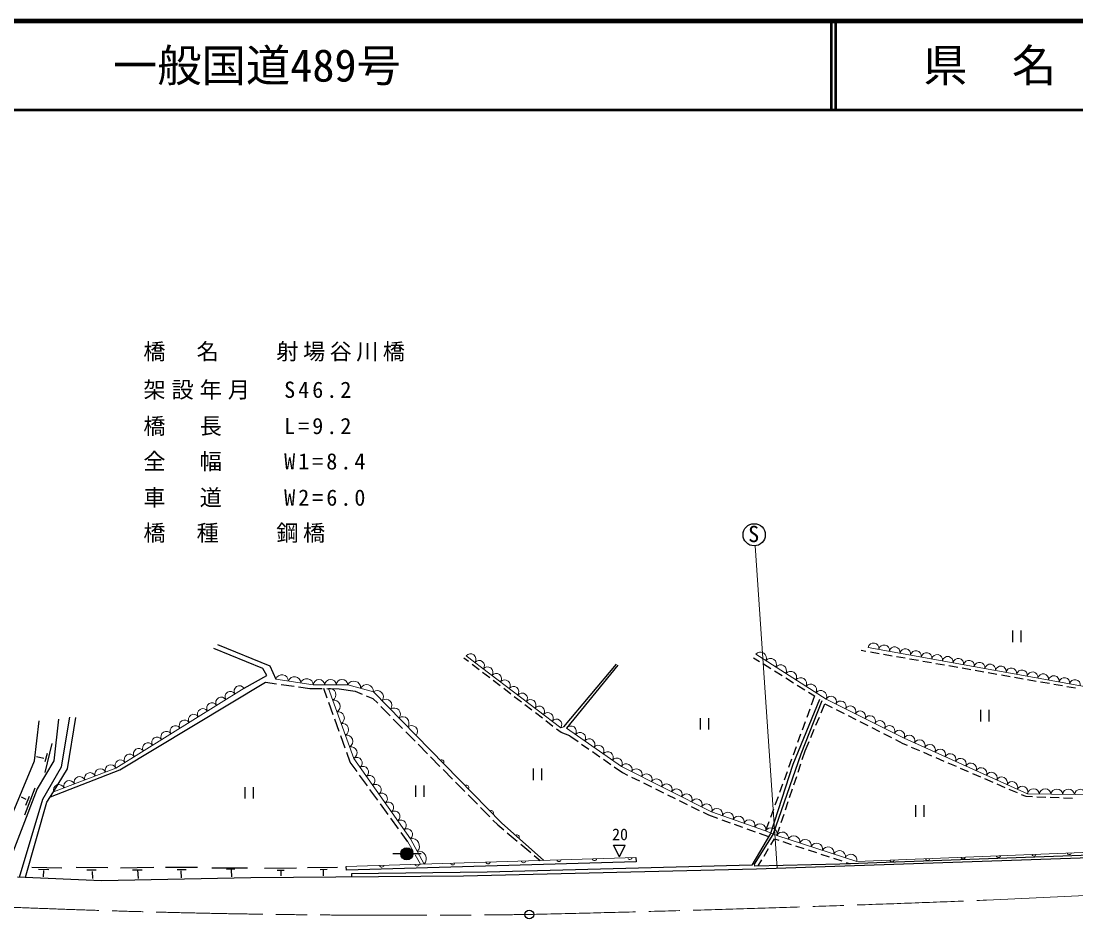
# Model space of a CAD drawing. Units: millimetres, scale not verified. Extents: x 40000 to 680000, y 20000 to 380000.
# Drawn here: x 206379 to 325350, y 278687 to 380000 of the extents above; entities that cross this region are included whole.
import ezdxf
from ezdxf.enums import TextEntityAlignment as Align

# ---------------------------------------------------------------- set-up
doc = ezdxf.new("R2010")
doc.units = ezdxf.units.MM
doc.header["$LTSCALE"] = 1000
doc.linetypes.add('CHAIN', pattern=[18.5, 12, -1.5, 3.5, -1.5])
for name, color, linetype, lineweight in [('M-BGD', 7, 'Continuous', 25), ('M-BMK', 2, 'CHAIN', 13), ('M-BMK-SRVR', 3, 'Continuous', 25), ('M-STR-HTXT', 7, 'Continuous', 13), ('M-TTL', 2, 'Continuous', 140), ('M-TTL-LINE', 7, 'Continuous', 50)]:
    doc.layers.add(name, color=color, linetype=linetype, lineweight=lineweight)
doc.layers.add('M-TTL-TXT', color=7, linetype='Continuous')
doc.styles.add('ＭＳ ゴシック', font='')
doc.styles.get('ＭＳ ゴシック').set_extended_font_data('MS Gothic')

msp = doc.modelspace()

# ---------------------------------------------------------------- hatches: boundary and pattern name
at = {"layer": 'M-BGD'}
msp.add_hatch(color=256, dxfattribs=at).paths.add_polyline_path([(250571, 286031, 0.97359), (249206, 286068, 0.01338), (249205, 286031, 0.41421), (249888, 285348, 0.41421)])

# ---------------------------------------------------------------- linework, layer by layer
at = {"layer": 'M-BGD', "lineweight": 13}
for p, q in [((289183, 320786), (291659, 284408)), ((328241, 304547), (301922, 309331)), ((267244, 300263), (256581, 308370)), ((297174, 303492), (289248, 308546)), ((267244, 300263), (267586, 300344)), ((329132, 292670), (319904, 292785)), ((250589, 286338), (250009, 287375)), ((243061, 284607), (275720, 285614)), ((251413, 284865), (250833, 285902)), ((300632, 285168), (330168, 286362))]:
    msp.add_line(p, q, dxfattribs=at)
at = {"layer": 'M-BGD'}
for p, q in [((318207, 311227), (318207, 309927)), ((319182, 309927), (319182, 311227)), ((228519, 309669), (234440, 307256)), ((233643, 306957), (228120, 309210)), ((288992, 308160), (289677, 307731)), ((301675, 308874), (301114, 308972)), ((303153, 308614), (302168, 308787)), ((304630, 308354), (303645, 308527)), ((306107, 308094), (305122, 308267)), ((234101, 306160), (233643, 306957)), ((234440, 307256), (235118, 305741)), ((256851, 307719), (256331, 308118)), ((258041, 306805), (257248, 307414)), ((267586, 300344), (273539, 307442)), ((273685, 307312), (267879, 300214)), ((290100, 307466), (290948, 306935)), ((307584, 307833), (306600, 308007)), ((309062, 307573), (308077, 307747)), ((310539, 307313), (309554, 307487)), ((312016, 307053), (311031, 307227)), ((313494, 306793), (312509, 306967)), ((231526, 304719), (234101, 306160)), ((259231, 305892), (258438, 306501)), ((291372, 306670), (292219, 306139)), ((292643, 305874), (293491, 305343)), ((314971, 306533), (313986, 306707)), ((316448, 306273), (315463, 306447)), ((317925, 306013), (316941, 306187)), ((319403, 305753), (318418, 305927)), ((217519, 295522), (233942, 305389)), ((233942, 305389), (235203, 305214)), ((235698, 305146), (237184, 304940)), ((237679, 304872), (238940, 304698)), ((238940, 304698), (240346, 304685)), ((240918, 303595), (240528, 304683)), ((240846, 304681), (242253, 304668)), ((242253, 304668), (244067, 304369)), ((260421, 304979), (259628, 305588)), ((261611, 304066), (260818, 304675)), ((293914, 305078), (294762, 304547)), ((320880, 305493), (319895, 305667)), ((322357, 305233), (321372, 305406)), ((323835, 304973), (322850, 305146)), ((325312, 304713), (324327, 304886)), ((244067, 304369), (244832, 304063)), ((245296, 303877), (246061, 303571)), ((246061, 303571), (246605, 303020)), ((262801, 303152), (262008, 303761)), ((296418, 303462), (293441, 296111)), ((295186, 304282), (295871, 303853)), ((295871, 303853), (295495, 302816)), ((241592, 301712), (241087, 303124)), ((246956, 302664), (248009, 301596)), ((263991, 302239), (263198, 302848)), ((294345, 297307), (296724, 303316)), ((295325, 302346), (294984, 301405)), ((296609, 301926), (297045, 302967)), ((297045, 302967), (297868, 302548)), ((298313, 302321), (299204, 301867)), ((314607, 302277), (314607, 300977)), ((315582, 300977), (315582, 302277)), ((207886, 296540), (208425, 301056)), ((210608, 301235), (210070, 296510)), ((210937, 295852), (211894, 301445)), ((211621, 295639), (212568, 301404)), ((242267, 299829), (241761, 301241)), ((248360, 301240), (249414, 300172)), ((265181, 301326), (264387, 301935)), ((266371, 300413), (265577, 301022)), ((282980, 301357), (282980, 300057)), ((283955, 300057), (283955, 301357)), ((296029, 300543), (296415, 301465)), ((299650, 301640), (300541, 301186)), ((249765, 299816), (250818, 298747)), ((267287, 299709), (266767, 300108)), ((294814, 300935), (294473, 299995)), ((295449, 299160), (295835, 300082)), ((300986, 300959), (301877, 300505)), ((302323, 300278), (303214, 299824)), ((242941, 297946), (242435, 299359)), ((268280, 299351), (267287, 299709)), ((268280, 299351), (269193, 298711)), ((294303, 299525), (293963, 298585)), ((294819, 297657), (295255, 298698)), ((303659, 299597), (304550, 299143)), ((304996, 298916), (305818, 298496)), ((209837, 298467), (209039, 295224)), ((243499, 296387), (243110, 297476)), ((251169, 298391), (252222, 297323)), ((269602, 298424), (270421, 297850)), ((270830, 297563), (271649, 296988)), ((293793, 298115), (293452, 297174)), ((294490, 296671), (294819, 297657)), ((305818, 298496), (306323, 298279)), ((306782, 298081), (307701, 297685)), ((308160, 297488), (309078, 297092)), ((203280, 285474), (207886, 296540)), ((208946, 296792), (208122, 296978)), ((210070, 296510), (208185, 293369)), ((209305, 297351), (209053, 296394)), ((244266, 295326), (243499, 296387)), ((252573, 296967), (253626, 295899)), ((272058, 296701), (272877, 296127)), ((291221, 288229), (294345, 297307)), ((293282, 296704), (292941, 295764)), ((309538, 296894), (310456, 296499)), ((310915, 296301), (311834, 295905)), ((208813, 292203), (210937, 295852)), ((209697, 292478), (217519, 295522)), ((210052, 293020), (211621, 295639)), ((253977, 295543), (255030, 294475)), ((264131, 295649), (264131, 294349)), ((265106, 294349), (265106, 295649)), ((273286, 295840), (274198, 295200)), ((274198, 295200), (274784, 294912)), ((293441, 296111), (290886, 288308)), ((292771, 295294), (292431, 294354)), ((294015, 295248), (294332, 296197)), ((312293, 295707), (313211, 295312)), ((313670, 295114), (314589, 294718)), ((245437, 293705), (244558, 294921)), ((255382, 294119), (256435, 293051)), ((275232, 294691), (276129, 294250)), ((276578, 294029), (277475, 293587)), ((292260, 293883), (291920, 292943)), ((293540, 293825), (293857, 294774)), ((315048, 294521), (315966, 294125)), ((316426, 293927), (317344, 293532)), ((208185, 293369), (204385, 283474)), ((207936, 293456), (206753, 290399)), ((209294, 291864), (210052, 293020)), ((231628, 293563), (231628, 292263)), ((232603, 292263), (232603, 293563)), ((246608, 292084), (245730, 293300)), ((250881, 293753), (250881, 292453)), ((251856, 292453), (251856, 293753)), ((256786, 292695), (257839, 291627)), ((277924, 293367), (278821, 292925)), ((279270, 292704), (280167, 292263)), ((293065, 292403), (293382, 293351)), ((317803, 293334), (318722, 292938)), ((319181, 292740), (319686, 292523)), ((206204, 283412), (208813, 292203)), ((206939, 292167), (206408, 292432)), ((207298, 292512), (206873, 291502)), ((206880, 283383), (209294, 291864)), ((247779, 290463), (246901, 291679)), ((280616, 292042), (281513, 291601)), ((291750, 292473), (291409, 291533)), ((292591, 290980), (292907, 291928)), ((307272, 291510), (307272, 290210)), ((308247, 290210), (308247, 291510)), ((319686, 292523), (320453, 292494)), ((320953, 292476), (321952, 292438)), ((322452, 292419), (323451, 292382)), ((323950, 292363), (324950, 292326)), ((258190, 291271), (259243, 290203)), ((281962, 291380), (282859, 290938)), ((283308, 290718), (283893, 290430)), ((283893, 290430), (284939, 290051)), ((291239, 291063), (290898, 290122)), ((292116, 289557), (292432, 290505)), ((248950, 288841), (248072, 290057)), ((259594, 289847), (260138, 289295)), ((260138, 289295), (260811, 288732)), ((285409, 289880), (286350, 289540)), ((286820, 289369), (287760, 289029)), ((290728, 289652), (290353, 288615)), ((250009, 287375), (249243, 288436)), ((261194, 288411), (262345, 287449)), ((288230, 288858), (289170, 288518)), ((290886, 288308), (288794, 284747)), ((289112, 284846), (291221, 288229)), ((289640, 288348), (290687, 287968)), ((291629, 288097), (291958, 289083)), ((262728, 287128), (263879, 286165)), ((273203, 286992), (274509, 286992)), ((273856, 285682), (273203, 286992)), ((273856, 285682), (274509, 286992)), ((290944, 287051), (291349, 287727)), ((291349, 287727), (291825, 287570)), ((292300, 287414), (293250, 287101)), ((293725, 286945), (294675, 286632)), ((248292, 286067), (249206, 286068)), ((250585, 286067), (251499, 286068)), ((264262, 285845), (264935, 285281)), ((275720, 285614), (275747, 285139)), ((289343, 284328), (330629, 285762)), ((290173, 285765), (290687, 286622)), ((295149, 286476), (296099, 286163)), ((296574, 286006), (297524, 285693)), ((297999, 285537), (298949, 285224)), ((330635, 286028), (298731, 284869)), ((207577, 284515), (210968, 284456)), ((212594, 284518), (216170, 284491)), ((217596, 284447), (221336, 284509)), ((222665, 284536), (226263, 284536)), ((227892, 284439), (231933, 284463)), ((233824, 284426), (237448, 284444)), ((238678, 284500), (242081, 284508)), ((243086, 284194), (243061, 284607)), ((275747, 285139), (243086, 284194)), ((288794, 284747), (258949, 283959)), ((289153, 284651), (289112, 284846)), ((298731, 284869), (289153, 284651)), ((289510, 284660), (289916, 285336)), ((299424, 285068), (299900, 284911)), ((205955, 283423), (215440, 283009)), ((208339, 284302), (209509, 284279)), ((208924, 284149), (208882, 283422)), ((213798, 284226), (214861, 284226)), ((214400, 284054), (214436, 283245)), ((215440, 283009), (232308, 283368)), ((218961, 284243), (220033, 284243)), ((219510, 284243), (219573, 283242)), ((223968, 284261), (225014, 284279)), ((224402, 284119), (224429, 283339)), ((229539, 284311), (230484, 284323)), ((230059, 284209), (230094, 283433)), ((232308, 283368), (256264, 283548)), ((235251, 284169), (236057, 284187)), ((235668, 284090), (235680, 283546)), ((240114, 284278), (240911, 284287)), ((240468, 284189), (240468, 283551)), ((258949, 283959), (243649, 283780)), ((243649, 283780), (243650, 283453)), ((256264, 283548), (289343, 284328))]:
    msp.add_line(p, q, dxfattribs=at)
at = {"layer": 'M-BGD', "lineweight": 13}
for points in [[(231526, 304719), (217071, 295712), (210052, 293020)], [(250946, 299394), (246133, 304324), (243222, 305114), (239333, 305095), (235118, 305741)], [(251851, 284878), (250286, 287735), (243905, 296800), (241034, 304679)], [(319904, 292785), (305975, 299094), (297174, 303492)], [(300632, 285168), (291629, 288097), (290353, 288615), (284265, 290772), (274106, 295875), (267879, 300214)], [(265346, 285294), (260577, 289544), (250946, 299394)]]:
    msp.add_lwpolyline(points, dxfattribs=at)
at = {"layer": 'M-BGD'}
for centre, radius in [((289063, 322031), 1250), ((249888, 286031), 683)]:
    msp.add_circle(centre, radius, dxfattribs=at)
at = {"layer": 'M-BGD', "lineweight": 13}
for centre, radius, start, end in [((302519, 309215), 608, 350.45301, 168.94102), ((303715, 308997), 608, 350.45301, 168.94102), ((304911, 308780), 608, 350.45301, 168.94102), ((257060, 307994), 609, 323.59578, 141.91237), ((289774, 308121), 676, 333.9048, 141.04096), ((306108, 308562), 608, 350.45301, 168.94102), ((307304, 308345), 608, 350.45301, 168.94102), ((308500, 308127), 608, 350.45301, 168.94102), ((309697, 307910), 608, 350.45301, 168.94102), ((310893, 307692), 608, 350.45301, 168.94102), ((258029, 307257), 609, 323.59578, 141.91237), ((258999, 306520), 609, 323.59578, 141.91237), ((290906, 307399), 676, 333.9048, 141.04096), ((292038, 306677), 676, 333.9048, 141.04096), ((312089, 307475), 608, 350.45301, 168.94102), ((313286, 307257), 608, 350.45301, 168.94102), ((314482, 307040), 608, 350.45301, 168.94102), ((315678, 306822), 608, 350.45301, 168.94102), ((316875, 306605), 608, 350.45301, 168.94102), ((318071, 306387), 608, 350.45301, 168.94102), ((235803, 305514), 721, 0.93751, 161.62159), ((237208, 305298), 721, 0.93751, 161.62159), ((238613, 305083), 721, 0.93751, 161.62159), ((259968, 305783), 609, 323.59578, 141.91237), ((293171, 305955), 676, 333.9048, 141.04096), ((294303, 305233), 676, 333.9048, 141.04096), ((319267, 306170), 608, 350.45301, 168.94102), ((320464, 305952), 608, 350.45301, 168.94102), ((321660, 305735), 608, 350.45301, 168.94102), ((322856, 305518), 608, 350.45301, 168.94102), ((324053, 305300), 608, 350.45301, 168.94102), ((231014, 304390), 608, 32.71344, 211.14091), ((239982, 305048), 650, 4.70037, 175.88728), ((241278, 305055), 650, 4.70037, 175.88728), ((241173, 303986), 707, 298.72561, 101.32297), ((242574, 305061), 650, 4.70037, 175.88728), ((243904, 304749), 774, 357.78838, 151.8121), ((245359, 304353), 774, 357.78838, 151.8121), ((260938, 305046), 609, 323.59578, 141.91237), ((261907, 304309), 609, 323.59578, 141.91237), ((295435, 304511), 676, 333.9048, 141.04096), ((325249, 305083), 608, 350.45301, 168.94102), ((228949, 303104), 608, 32.71344, 211.14091), ((229982, 303747), 608, 32.71344, 211.14091), ((241651, 302673), 707, 298.72561, 101.32297), ((246546, 303764), 696, 322.22101, 126.42356), ((247508, 302778), 696, 322.22101, 126.42356), ((262876, 303572), 609, 323.59578, 141.91237), ((263846, 302835), 609, 323.59578, 141.91237), ((296567, 303789), 676, 333.9048, 141.04096), ((297717, 303203), 615, 334.85285, 152.04115), ((226884, 301817), 608, 32.71344, 211.14091), ((227917, 302460), 608, 32.71344, 211.14091), ((248471, 301792), 696, 322.22101, 126.42356), ((264815, 302098), 609, 323.59578, 141.91237), ((298817, 302654), 615, 334.85285, 152.04115), ((299918, 302104), 615, 334.85285, 152.04115), ((224819, 300530), 608, 32.71344, 211.14091), ((225852, 301174), 608, 32.71344, 211.14091), ((242130, 301359), 707, 298.72561, 101.32297), ((249434, 300806), 696, 322.22101, 126.42356), ((265785, 301361), 609, 323.59578, 141.91237), ((266754, 300624), 609, 323.59578, 141.91237), ((301018, 301554), 615, 334.85285, 152.04115), ((302118, 301004), 615, 334.85285, 152.04115), ((303218, 300455), 615, 334.85285, 152.04115), ((222754, 299243), 608, 32.71344, 211.14091), ((223786, 299887), 608, 32.71344, 211.14091), ((242608, 300046), 707, 298.72561, 101.32297), ((250397, 299820), 696, 322.22101, 126.42356), ((268379, 299825), 633, 328.15049, 142.11719), ((304318, 299905), 615, 334.85285, 152.04115), ((305418, 299355), 615, 334.85285, 152.04115), ((221721, 298600), 608, 32.71344, 211.14091), ((243087, 298733), 707, 298.72561, 101.32297), ((269417, 299102), 633, 328.15049, 142.11719), ((270454, 298379), 633, 328.15049, 142.11719), ((306539, 298796), 638, 339.07249, 152.19317), ((307700, 298270), 638, 339.07249, 152.19317), ((219656, 297313), 608, 32.71344, 211.14091), ((220689, 297957), 608, 32.71344, 211.14091), ((243565, 297420), 707, 298.72561, 101.32297), ((271492, 297656), 633, 328.15049, 142.11719), ((272530, 296933), 633, 328.15049, 142.11719), ((308861, 297744), 638, 339.07249, 152.19317), ((310022, 297219), 638, 339.07249, 152.19317), ((217591, 296026), 608, 32.71344, 211.14091), ((218624, 296670), 608, 32.71344, 211.14091), ((244247, 296287), 616, 306.63389, 123.64282), ((253817, 296378), 256, 327.034, 121.67323), ((273568, 296210), 633, 328.15049, 142.11719), ((311183, 296693), 638, 339.07249, 152.19317), ((312343, 296167), 638, 339.07249, 152.19317), ((313504, 295641), 638, 339.07249, 152.19317), ((214156, 294565), 627, 23.44992, 198.51599), ((215326, 295014), 627, 23.44992, 198.51599), ((216495, 295462), 627, 23.44992, 198.51599), ((244955, 295280), 616, 306.63389, 123.64282), ((274656, 295563), 632, 336.26355, 150.38619), ((275785, 294996), 632, 336.26355, 150.38619), ((276913, 294429), 632, 336.26355, 150.38619), ((314665, 295116), 638, 339.07249, 152.19317), ((315826, 294590), 638, 339.07249, 152.19317), ((211816, 293668), 627, 23.44992, 198.51599), ((212986, 294117), 627, 23.44992, 198.51599), ((245664, 294273), 616, 306.63389, 123.64282), ((246373, 293265), 616, 306.63389, 123.64282), ((278042, 293862), 632, 336.26355, 150.38619), ((279171, 293294), 632, 336.26355, 150.38619), ((316986, 294064), 638, 339.07249, 152.19317), ((318147, 293538), 638, 339.07249, 152.19317), ((210647, 293219), 627, 23.44992, 198.51599), ((247082, 292258), 616, 306.63389, 123.64282), ((256613, 293518), 256, 327.034, 121.67323), ((280299, 292727), 632, 336.26355, 150.38619), ((281428, 292160), 632, 336.26355, 150.38619), ((319308, 293013), 638, 339.07249, 152.19317), ((320562, 292714), 662, 4.66939, 173.90697), ((321881, 292698), 662, 4.66939, 173.90697), ((323199, 292682), 662, 4.66939, 173.90697), ((324517, 292665), 662, 4.66939, 173.90697), ((325835, 292649), 662, 4.66939, 173.90697), ((247791, 291251), 616, 306.63389, 123.64282), ((282557, 291593), 632, 336.26355, 150.38619), ((283686, 291026), 632, 336.26355, 150.38619), ((248500, 290243), 616, 306.63389, 123.64282), ((259410, 290658), 256, 327.034, 121.67323), ((284857, 290511), 648, 344.7102, 156.27693), ((286075, 290080), 648, 344.7102, 156.27693), ((287293, 289648), 648, 344.7102, 156.27693), ((249209, 289236), 616, 306.63389, 123.64282), ((288510, 289217), 648, 344.7102, 156.27693), ((289728, 288786), 648, 344.7102, 156.27693), ((249918, 288229), 616, 306.63389, 123.64282), ((262322, 287913), 256, 330.97159, 125.61082), ((290955, 288268), 695, 345.76357, 150.01753), ((292247, 287810), 681, 348.82369, 155.14161), ((293533, 287392), 681, 348.82369, 155.14161), ((250455, 286899), 853, 315.9673, 101.49158), ((294819, 286973), 681, 348.82369, 155.14161), ((296105, 286555), 681, 348.82369, 155.14161), ((297392, 286137), 681, 348.82369, 155.14161), ((251238, 285471), 853, 315.9673, 101.49158), ((275044, 285649), 256, 194.44627, 349.0855), ((298678, 285718), 681, 348.82369, 155.14161), ((299964, 285300), 681, 348.82369, 155.14161), ((312620, 285709), 256, 194.99532, 349.63455), ((316617, 285871), 256, 194.99532, 349.63455), ((320614, 286032), 256, 194.99532, 349.63455), ((324610, 286194), 256, 194.99532, 349.63455), ((247057, 284786), 256, 194.44627, 349.0855), ((251055, 284910), 256, 194.44627, 349.0855), ((255053, 285033), 256, 194.44627, 349.0855), ((259051, 285156), 256, 194.44627, 349.0855), ((263049, 285280), 256, 194.44627, 349.0855), ((267047, 285403), 256, 194.44627, 349.0855), ((271045, 285526), 256, 194.44627, 349.0855), ((304627, 285386), 256, 194.99532, 349.63455), ((308624, 285547), 256, 194.99532, 349.63455)]:
    msp.add_arc(centre, radius, start, end, dxfattribs=at)
at = {"layer": 'M-BMK'}
msp.add_line((315275, 280803), (363361, 283113), dxfattribs=at)
for centre, radius, start, end in [((249627, 1362287), 1083191, 265.58327, 270.74417), ((192210, 3384728), 3106364, 271.31865, 272.27049)]:
    msp.add_arc(centre, radius, start, end, dxfattribs=at)
at = {"layer": 'M-BMK-SRVR'}
msp.add_circle((263695, 279187), 500, dxfattribs=at)
at = {"layer": 'M-TTL'}
msp.add_line((680000, 380000), (40000, 380000), dxfattribs=at)
at = {"layer": 'M-TTL-LINE'}
for p, q in [((297750, 380000), (297750, 370000)), ((298250, 380000), (298250, 370000)), ((40000, 370000), (680000, 370000))]:
    msp.add_line(p, q, dxfattribs=at)

# ---------------------------------------------------------------- texts
at = {"layer": 'M-BGD', "style": 'ＭＳ ゴシック'}
for s, height, p in [('S', 1833, (288384, 320657)), ('20', 1320, (273035, 287171))]:
    msp.add_text(s, height=height, dxfattribs=at).set_placement(p, align=Align.BOTTOM_LEFT)
at = {"layer": 'M-STR-HTXT', "char_height": 1833, "attachment_point": 7, "style": 'ＭＳ ゴシック'}
for s, insert in [('\\T1.2;橋\u3000名\u3000\u3000射場谷川橋', (220173, 341579)), ('\\T1.27;架設年月\u3000S46.2', (220173, 337283)), ('\\T1.27;橋\u3000長\u3000\u3000L=9.2', (220173, 333185)), ('\\T1.27;全\u3000幅\u3000\u3000W1=8.4', (220173, 329205)), ('\\T1.27;車\u3000道\u3000\u3000W2=6.0', (220173, 325107)), ('\\T1.2;橋\u3000種\u3000\u3000鋼橋', (220173, 321127))]:
    msp.add_mtext(s, dxfattribs=dict(at, insert=insert))
at = {"layer": 'M-TTL-TXT', "style": 'ＭＳ ゴシック'}
msp.add_text('一般国道489号', height=3666, dxfattribs=at).set_placement((216734, 375000), align=Align.MIDDLE_LEFT)
msp.add_text('県\u3000名', height=3666, dxfattribs=at).set_placement((315625, 375000), align=Align.MIDDLE_CENTER)

doc.saveas('drawing.dxf')
